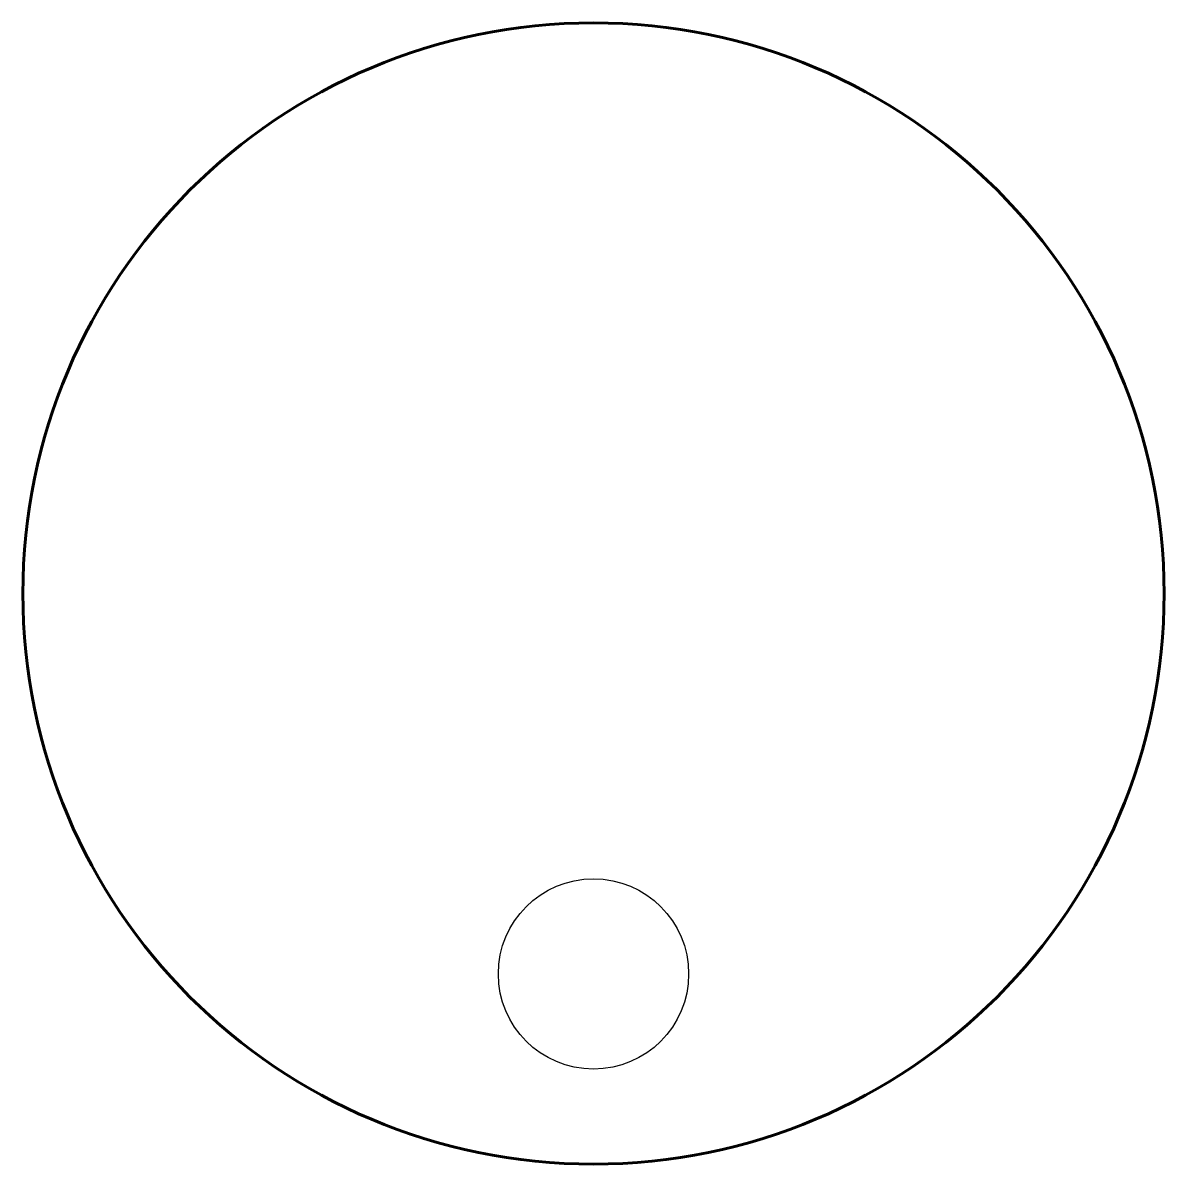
# Model space of a CAD drawing. Header units: millimetres. Extents: x -15 to 15, y -15 to 15.
import ezdxf

# ---------------------------------------------------------------- set-up
doc = ezdxf.new("R2010")
doc.units = ezdxf.units.MM
doc.linetypes.add('K5LT_BASIC', pattern=[0])
doc.layers.add('Системный слой', color=7, linetype='Continuous')

msp = doc.modelspace()

# ---------------------------------------------------------------- linework, layer by layer
at = {"color": 150, "true_color": 0x0080ff}
msp.add_circle((0, -10), 2.5, dxfattribs=at)
at = {"layer": 'Системный слой', "color": 150, "linetype": 'K5LT_BASIC', "lineweight": 60, "true_color": 0x0080ff}
msp.add_circle((0, 0), 15, dxfattribs=at)

doc.saveas('drawing.dxf')
